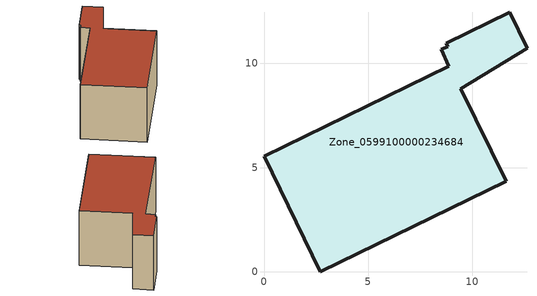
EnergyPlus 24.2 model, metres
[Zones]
Zone_0599100000234684
 floor ground (C_G): 11.79,12.45 12.63,10.73 9.45,8.79 11.63,4.35 2.7,0 0,5.53 8.87,9.86 8.52,10.68 8.83,10.81 8.75,10.97 z0
 wall outside (C_F): 2.7,0 11.63,4.35 9.45,8.79 12.63,10.73 11.79,12.45 8.75,10.97 8.83,10.81 8.52,10.68 8.87,9.86 0,5.53 2.7,0 z0:5.84
 roof outside (C_R): 12.63,10.73 11.79,12.45 8.75,10.97 8.83,10.81 8.52,10.68 8.87,9.86 0,5.53 2.7,0 11.63,4.35 9.45,8.79 z5.84
[BUILDING]
Pand.0599100000234684: North Axis=0; Terrain=City; Loads Convergence Tolerance Value=0.04; Temperature Convergence Tolerance Value=0.4; Solar Distribution=FullExterior; Maximum Number of Warmup Days=25; Minimum Number of Warmup Days=1
[Site:Location]
Rotterdam.The.Hague.AP_ZH_NLD Design_Conditions: Latitude=51.96; Longitude=4.45; Time Zone=1; Elevation=-4.5
[SITE:GROUNDTEMPERATURE:BUILDINGSURFACE]
18, 18, 18, 18, 18, 18, 18, 18, 18, 18, 18, 18
[MATERIAL] Thermal Absorptance=0.9; Solar Absorptance=0.7; Visible Absorptance=0.7
Name | Roughness | Thickness | Conductivity | Density | Specific Heat
G.TI.1965-1974 | MediumSmooth | 0.15 | 0.882353 | 540 | 1210
F.TI.1965-1974 | Rough | 0.3 | 0.697674 | 1920 | 840
R.TI.1965-1974 | MediumRough | 0.2 | 0.232558 | 1500 | 1000
[CONSTRUCTION]
C_G: G.TI.1965-1974
C_F: F.TI.1965-1974
C_R: R.TI.1965-1974
[ZONE]
Zone_0599100000234684: Type=1; Multiplier=1; Ceiling Height=Autocalculate; Volume=Autocalculate; Floor Area=autocalculate; Part of Total Floor Area=Yes
[ZONEINFILTRATION:DESIGNFLOWRATE]
Infil_Zone_0599100000234684: Zone or ZoneList or Space or SpaceList=Zone_0599100000234684; Schedule=AlwaysOn; Design Flow Rate Calculation Method=Flow/Area; Flow Rate per Floor Area=0.003; Constant Term Coefficient=1; Temperature Term Coefficient=0; Velocity Term Coefficient=0; Velocity Squared Term Coefficient=0
[HVACTEMPLATE:ZONE:IDEALLOADSAIRSYSTEM]
Zone_0599100000234684: Maximum Heating Supply Air Temperature=50; Minimum Cooling Supply Air Temperature=13; Maximum Heating Supply Air Humidity Ratio=0.0156; Minimum Cooling Supply Air Humidity Ratio=0.0077; Heating Limit=NoLimit; Cooling Limit=NoLimit; Dehumidification Control Type=ConstantSensibleHeatRatio; Cooling Sensible Heat Ratio=0.7; Dehumidification Setpoint=60; Humidification Control Type=None; Humidification Setpoint=30; Outdoor Air Method=None; Outdoor Air Flow Rate per Person=0.00944; Outdoor Air Flow Rate per Zone Floor Area=0; Outdoor Air Flow Rate per Zone=0; Demand Controlled Ventilation Type=None; Outdoor Air Economizer Type=NoEconomizer; Heat Recovery Type=None; Sensible Heat Recovery Effectiveness=0.7; Latent Heat Recovery Effectiveness=0.65
[ZONECONTROL:THERMOSTAT]
ThermostatControl_Zone_0599100000234684: Zone or ZoneList=Zone_0599100000234684; Control Type Schedule=DualSetpointControlType; Control 1=Thermostat_Zone_0599100000234684; Temperature Difference Between Cutout And Setpoint=0
[THERMOSTATSETPOINT:DUALSETPOINT]
Thermostat_Zone_0599100000234684: Heating Setpoint Temperature Schedule=HeatingSetpoint_Zone_0599100000234684; Cooling Setpoint Temperature Schedule=CoolingSetpoint_Zone_0599100000234684
[SCHEDULE:COMPACT]
HeatingSetpoint_Zone_0599100000234684: Through: 12/31, For: AllDays, Until: 24:00, 21
CoolingSetpoint_Zone_0599100000234684: Through: 12/31, For: AllDays, Until: 24:00, 24
DualSetpointControlType: Through: 12/31, For: AllDays, Until: 24:00, 4
AlwaysOn: Through: 12/31, For: AllDays, Until: 24:00, 1
